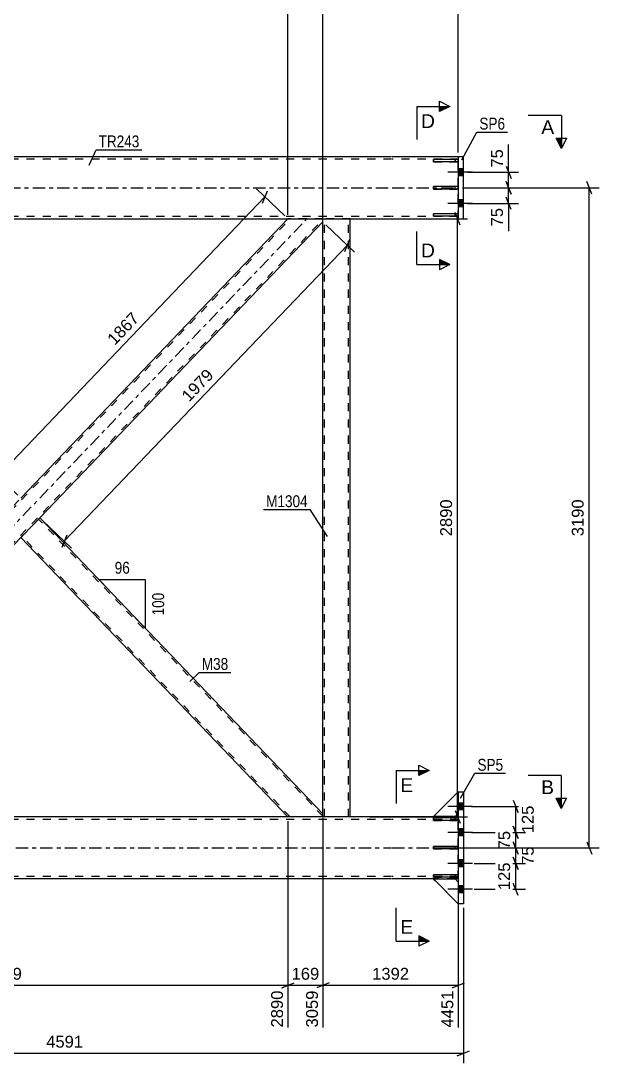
# Model space of a CAD drawing. Header units: millimetres. Extents: x 0 to 841, y 0 to 594.
# Drawn here: x 134.6 to 274.3, y 143.9 to 395.8 of the extents above; entities that cross this region are included whole.
import ezdxf

# ---------------------------------------------------------------- set-up
doc = ezdxf.new("R2010")
doc.units = ezdxf.units.MM
doc.linetypes.add('DXK_LINE_DOT2', pattern=[3.9198, 1.9599, -1.9599])
doc.linetypes.add('DXK_LINE_DOT3', pattern=[5.9187, 2.979, -0.9799, 0.9799, -0.9799])
doc.styles.add('Arial', font='arial.ttf', dxfattribs={"height": 0.2})
doc.styles.add('Arial Narrow', font='ARIALN.TTF', dxfattribs={"height": 0.2})

# ---------------------------------------------------------------- blocks, each defined once
blk = doc.blocks.new('Bolt-318891679-6059 - 6027')
at = {"linetype": 'Continuous'}
for points in [[(240.22, 206.79), (240.22, 205.14), (241.47, 205.14), (241.47, 206.79)], [(240.22, 206.79), (240.22, 205.14), (241.47, 205.14), (241.47, 206.79)], [(240.22, 206.79), (240.22, 205.14), (241.47, 205.14), (241.47, 206.79)], [(240.22, 200.54), (240.22, 198.89), (241.47, 198.89), (241.47, 200.54)], [(240.22, 200.54), (240.22, 198.89), (241.47, 198.89), (241.47, 200.54)], [(240.22, 193.04), (240.22, 191.39), (241.47, 191.39), (241.47, 193.04)], [(240.22, 193.04), (240.22, 191.39), (241.47, 191.39), (241.47, 193.04)], [(240.22, 186.79), (240.22, 185.14), (241.47, 185.14), (241.47, 186.79)], [(240.22, 186.79), (240.22, 185.14), (241.47, 185.14), (241.47, 186.79)], [(240.22, 186.79), (240.22, 185.14), (241.47, 185.14), (241.47, 186.79)]]:
    blk.add_hatch(color=1, dxfattribs=at).paths.add_polyline_path(points)
at = {"color": 1, "linetype": 'Continuous'}
for p, q in [((241.47, 206.79), (240.22, 206.79)), ((241.47, 206.79), (240.22, 206.79)), ((241.47, 206.79), (240.22, 206.79)), ((243.67, 205.96), (237.72, 205.96)), ((243.67, 205.96), (237.72, 205.96)), ((243.67, 205.96), (237.72, 205.96)), ((241.47, 205.14), (240.22, 205.14)), ((241.47, 205.14), (240.22, 205.14)), ((241.47, 205.14), (240.22, 205.14)), ((243.67, 199.71), (237.72, 199.71)), ((243.67, 199.71), (237.72, 199.71)), ((241.47, 200.54), (240.22, 200.54)), ((241.47, 200.54), (240.22, 200.54)), ((241.47, 198.89), (240.22, 198.89)), ((241.47, 198.89), (240.22, 198.89)), ((243.67, 192.21), (237.72, 192.21)), ((243.67, 192.21), (237.72, 192.21)), ((241.47, 193.04), (240.22, 193.04)), ((241.47, 193.04), (240.22, 193.04)), ((241.47, 191.39), (240.22, 191.39)), ((241.47, 191.39), (240.22, 191.39)), ((241.47, 186.79), (240.22, 186.79)), ((241.47, 186.79), (240.22, 186.79)), ((241.47, 186.79), (240.22, 186.79)), ((243.67, 185.96), (237.72, 185.96)), ((243.67, 185.96), (237.72, 185.96)), ((243.67, 185.96), (237.72, 185.96)), ((241.47, 185.14), (240.22, 185.14)), ((241.47, 185.14), (240.22, 185.14)), ((241.47, 185.14), (240.22, 185.14))]:
    blk.add_line(p, q, dxfattribs=at)
blk = doc.blocks.new('Part-318891679-6191 - 6027')
at = {"color": 7, "linetype": 'DXK_LINE_DOT2'}
for p, q in [((214.13, 347.96), (207.53, 347.96)), ((207.53, 347.23), (207.53, 347.96)), ((207.93, 203.46), (207.93, 347.96)), ((213.73, 203.46), (213.73, 347.96)), ((207.53, 203.46), (207.53, 204.19)), ((214.13, 203.46), (207.53, 203.46))]:
    blk.add_line(p, q, dxfattribs=at)
at = {"color": 2, "linetype": 'Continuous'}
for p, q in [((214.13, 203.46), (214.13, 347.96)), ((207.53, 204.19), (207.53, 347.23))]:
    blk.add_line(p, q, dxfattribs=at)
blk = doc.blocks.new('Part-318891679-6066 - 6027')
at = {"color": 7, "linetype": 'DXK_LINE_DOT2'}
for p, q in [((240.23, 189.45), (234.23, 189.45)), ((234.23, 189.45), (234.23, 188.85)), ((239.48, 188.85), (239.48, 189.45)), ((240.23, 188.85), (240.23, 189.45)), ((234.23, 188.85), (240.23, 188.85))]:
    blk.add_line(p, q, dxfattribs=at)
blk = doc.blocks.new('Part-318891679-6069 - 6027')
at = {"color": 7, "linetype": 'DXK_LINE_DOT2'}
for p, q in [((234.23, 188.46), (239.48, 188.46)), ((240.23, 182.46), (234.23, 188.46)), ((239.48, 188.46), (240.23, 187.71)), ((240.23, 187.71), (240.23, 182.46))]:
    blk.add_line(p, q, dxfattribs=at)
blk = doc.blocks.new('Part-318891679-6072 - 6027')
at = {"color": 2, "linetype": 'Continuous'}
for p, q in [((234.23, 188.46), (239.48, 188.46)), ((240.22, 182.46), (234.23, 188.46)), ((239.48, 188.46), (240.22, 187.71))]:
    blk.add_line(p, q, dxfattribs=at)
at = {"color": 7, "linetype": 'DXK_LINE_DOT2'}
for p, q in [((240.22, 187.71), (240.23, 187.71)), ((240.23, 187.71), (240.22, 187.71)), ((240.23, 187.71), (240.23, 182.46)), ((240.23, 182.46), (240.22, 182.46)), ((240.23, 182.46), (240.22, 182.46))]:
    blk.add_line(p, q, dxfattribs=at)
blk = doc.blocks.new('Part-318891679-6075 - 6027')
at = {"color": 7, "linetype": 'DXK_LINE_DOT2'}
for p, q in [((240.23, 209.53), (234.23, 203.53)), ((240.23, 204.28), (240.23, 209.53)), ((239.48, 203.53), (240.23, 204.28)), ((234.23, 203.53), (239.48, 203.53))]:
    blk.add_line(p, q, dxfattribs=at)
blk = doc.blocks.new('Part-318891679-6078 - 6027')
at = {"color": 2, "linetype": 'Continuous'}
for p, q in [((240.23, 209.53), (234.23, 203.53)), ((240.23, 209.46), (240.23, 209.53)), ((240.22, 204.27), (239.48, 203.53)), ((239.48, 203.53), (234.23, 203.53))]:
    blk.add_line(p, q, dxfattribs=at)
at = {"color": 7, "linetype": 'DXK_LINE_DOT2'}
for p, q in [((240.23, 204.28), (240.23, 209.46)), ((240.22, 204.27), (240.23, 204.28)), ((240.23, 204.28), (240.22, 204.27))]:
    blk.add_line(p, q, dxfattribs=at)
blk = doc.blocks.new('Part-318891679-6118 - 6027')
at = {"color": 7, "linetype": 'DXK_LINE_DOT2'}
for p, q in [((54.57, 188.46), (54.57, 203.46)), ((67.82, 203.46), (54.57, 203.46)), ((224.13, 202.86), (54.57, 202.86)), ((240.22, 202.86), (224.23, 202.86)), ((240.22, 188.46), (240.22, 203.46)), ((224.13, 189.06), (54.57, 189.06)), ((240.22, 189.06), (224.23, 189.06)), ((67.82, 188.46), (54.57, 188.46)), ((239.48, 188.46), (234.23, 188.46))]:
    blk.add_line(p, q, dxfattribs=at)
at = {"color": 2, "linetype": 'Continuous'}
for p, q in [((224.13, 203.46), (67.82, 203.46)), ((240.22, 203.46), (224.23, 203.46)), ((224.13, 188.46), (67.82, 188.46)), ((234.23, 188.46), (224.23, 188.46)), ((240.22, 188.46), (239.48, 188.46))]:
    blk.add_line(p, q, dxfattribs=at)
at = {"color": 7, "linetype": 'DXK_LINE_DOT3'}
for p, q in [((44.57, 195.96), (224.13, 195.96)), ((224.23, 195.96), (250.22, 195.96))]:
    blk.add_line(p, q, dxfattribs=at)
blk = doc.blocks.new('Part-318891679-6132 - 6027')
at = {"color": 2, "linetype": 'Continuous'}
for p, q in [((241.47, 209.46), (240.22, 209.46)), ((240.22, 209.46), (240.22, 182.46)), ((241.47, 209.46), (241.47, 182.46)), ((241.47, 182.46), (240.22, 182.46))]:
    blk.add_line(p, q, dxfattribs=at)
blk = doc.blocks.new('Part-318891679-6135 - 6027')
at = {"color": 2, "linetype": 'Continuous'}
for p, q in [((234.23, 195.73), (234.23, 196.33)), ((240.22, 196.33), (234.23, 196.33)), ((240.22, 195.73), (234.23, 195.73)), ((240.23, 195.73), (240.23, 196.33))]:
    blk.add_line(p, q, dxfattribs=at)
at = {"color": 7, "linetype": 'DXK_LINE_DOT2'}
for p, q in [((239.48, 195.73), (239.48, 196.33)), ((240.22, 196.33), (240.23, 196.33)), ((240.23, 196.33), (240.22, 196.33)), ((240.23, 195.73), (240.22, 195.73)), ((240.23, 195.73), (240.22, 195.73))]:
    blk.add_line(p, q, dxfattribs=at)
blk = doc.blocks.new('Part-318891679-6138 - 6027')
at = {"color": 2, "linetype": 'Continuous'}
for p, q in [((234.23, 202.6), (234.23, 203.2)), ((240.22, 203.2), (234.23, 203.2)), ((240.22, 202.6), (234.23, 202.6)), ((240.23, 202.6), (240.23, 203.2))]:
    blk.add_line(p, q, dxfattribs=at)
at = {"color": 7, "linetype": 'DXK_LINE_DOT2'}
for p, q in [((239.48, 202.6), (239.48, 203.2)), ((240.22, 203.2), (240.23, 203.2)), ((240.23, 203.2), (240.22, 203.2)), ((240.23, 202.6), (240.22, 202.6)), ((240.23, 202.6), (240.22, 202.6))]:
    blk.add_line(p, q, dxfattribs=at)
blk = doc.blocks.new('Part-318891679-6141 - 6027')
at = {"color": 2, "linetype": 'Continuous'}
for p, q in [((234.23, 188.85), (234.23, 189.45)), ((240.22, 189.45), (234.23, 189.45)), ((240.23, 188.85), (240.23, 189.45)), ((240.22, 188.85), (234.23, 188.85))]:
    blk.add_line(p, q, dxfattribs=at)
at = {"color": 7, "linetype": 'DXK_LINE_DOT2'}
for p, q in [((239.48, 188.85), (239.48, 189.45)), ((240.22, 189.45), (240.23, 189.45)), ((240.23, 189.45), (240.22, 189.45)), ((240.23, 188.85), (240.22, 188.85)), ((240.23, 188.85), (240.22, 188.85))]:
    blk.add_line(p, q, dxfattribs=at)
blk = doc.blocks.new('Part-318891679-6144 - 6027')
at = {"color": 7, "linetype": 'DXK_LINE_DOT2'}
for p, q in [((240.23, 196.33), (234.23, 196.33)), ((234.23, 196.33), (234.23, 195.73)), ((234.23, 195.73), (240.23, 195.73)), ((239.48, 195.73), (239.48, 196.33)), ((240.23, 195.73), (240.23, 196.33))]:
    blk.add_line(p, q, dxfattribs=at)
blk = doc.blocks.new('Part-318891679-6147 - 6027')
at = {"color": 7, "linetype": 'DXK_LINE_DOT2'}
for p, q in [((240.23, 203.2), (234.23, 203.2)), ((234.23, 203.2), (234.23, 202.6)), ((234.23, 202.6), (240.23, 202.6)), ((239.48, 202.6), (239.48, 203.2)), ((240.23, 202.6), (240.23, 203.2))]:
    blk.add_line(p, q, dxfattribs=at)
blk = doc.blocks.new('Part-318891679-6151 - 6027')
at = {"color": 7, "linetype": 'DXK_LINE_DOT2'}
for p, q in [((240.23, 349.19), (234.23, 349.19)), ((234.23, 349.19), (234.23, 348.59)), ((234.23, 348.59), (240.23, 348.59)), ((239.48, 348.59), (239.48, 349.19)), ((240.23, 348.59), (240.23, 349.19))]:
    blk.add_line(p, q, dxfattribs=at)
blk = doc.blocks.new('Part-318891679-6152 - 6027')
at = {"color": 7, "linetype": 'DXK_LINE_DOT2'}
for p, q in [((240.23, 362.34), (234.23, 362.34)), ((234.23, 362.34), (234.23, 361.74)), ((234.23, 361.74), (240.23, 361.74)), ((239.48, 362.34), (239.48, 361.74)), ((240.23, 361.74), (240.23, 362.34))]:
    blk.add_line(p, q, dxfattribs=at)
blk = doc.blocks.new('Part-318891679-6184 - 6027')
at = {"color": 2, "linetype": 'Continuous'}
for p, q in [((234.23, 361.74), (234.23, 362.34)), ((240.22, 362.34), (234.23, 362.34)), ((240.22, 361.74), (234.23, 361.74)), ((240.23, 362.34), (240.23, 361.74))]:
    blk.add_line(p, q, dxfattribs=at)
at = {"color": 7, "linetype": 'DXK_LINE_DOT2'}
for p, q in [((239.48, 361.74), (239.48, 362.34)), ((240.22, 362.34), (240.23, 362.34)), ((240.23, 362.34), (240.22, 362.34)), ((240.23, 361.74), (240.22, 361.74)), ((240.23, 361.74), (240.22, 361.74))]:
    blk.add_line(p, q, dxfattribs=at)
blk = doc.blocks.new('Part-318891679-6185 - 6027')
at = {"color": 2, "linetype": 'Continuous'}
for p, q in [((234.23, 348.59), (234.23, 349.19)), ((240.22, 349.19), (234.23, 349.19)), ((240.22, 348.59), (234.23, 348.59)), ((240.23, 348.59), (240.23, 349.19))]:
    blk.add_line(p, q, dxfattribs=at)
at = {"color": 7, "linetype": 'DXK_LINE_DOT2'}
for p, q in [((239.48, 348.59), (239.48, 349.19)), ((240.22, 349.19), (240.23, 349.19)), ((240.23, 349.19), (240.22, 349.19)), ((240.23, 348.59), (240.22, 348.59)), ((240.23, 348.59), (240.22, 348.59))]:
    blk.add_line(p, q, dxfattribs=at)
blk = doc.blocks.new('Part-318891679-6186 - 6027')
at = {"color": 7, "linetype": 'DXK_LINE_DOT2'}
for p, q in [((240.23, 355.76), (234.23, 355.76)), ((234.23, 355.76), (234.23, 355.16)), ((234.23, 355.16), (240.23, 355.16)), ((239.48, 355.16), (239.48, 355.76)), ((240.23, 355.16), (240.23, 355.76))]:
    blk.add_line(p, q, dxfattribs=at)
blk = doc.blocks.new('Part-318891679-6197 - 6027')
at = {"color": 2, "linetype": 'Continuous'}
for p, q in [((135.13, 271.51), (139.14, 275.71)), ((207.53, 204.19), (139.14, 275.71)), ((134.57, 270.94), (135.13, 271.51)), ((199.09, 203.46), (134.57, 270.94)), ((207.53, 203.85), (207.53, 204.19)), ((207.54, 203.46), (207.53, 203.85))]:
    blk.add_line(p, q, dxfattribs=at)
at = {"color": 7, "linetype": 'DXK_LINE_DOT2'}
for p, q in [((207.53, 203.61), (138.86, 275.42)), ((134.62, 270.98), (135.13, 271.51)), ((134.85, 271.22), (134.87, 271.25)), ((199.64, 203.46), (134.85, 271.22)), ((207.54, 203.46), (199.09, 203.46)), ((207.53, 203.46), (207.53, 203.61)), ((207.53, 203.47), (207.53, 203.46))]:
    blk.add_line(p, q, dxfattribs=at)
blk = doc.blocks.new('Part-318891679-6204 - 6027')
at = {"color": 2, "linetype": 'Continuous'}
for p, q in [((241.47, 362.96), (240.22, 362.96)), ((240.22, 362.96), (240.22, 347.96)), ((241.47, 347.96), (241.47, 362.96)), ((240.22, 347.96), (241.47, 347.96))]:
    blk.add_line(p, q, dxfattribs=at)
blk = doc.blocks.new('Part-318891679-6209 - 6027')
at = {"color": 7, "linetype": 'DXK_LINE_DOT2'}
for p, q in [((61.62, 203.61), (199.64, 347.96)), ((69.51, 203.46), (207.53, 347.81)), ((207.54, 347.96), (199.09, 347.96)), ((207.53, 347.81), (207.53, 347.96)), ((130.01, 275.71), (134.57, 280.49)), ((134.57, 270.94), (139.14, 275.71)), ((61.62, 204.19), (63.84, 206.51)), ((61.62, 204.19), (61.62, 203.85)), ((61.62, 203.85), (61.61, 203.46)), ((70.06, 203.46), (61.61, 203.46)), ((61.62, 203.46), (61.62, 203.61))]:
    blk.add_line(p, q, dxfattribs=at)
at = {"color": 7, "linetype": 'DXK_LINE_DOT3'}
blk.add_line((65.5, 203.46), (203.65, 347.96), dxfattribs=at)
at = {"color": 2, "linetype": 'Continuous'}
for p, q in [((199.09, 347.96), (134.57, 280.49)), ((207.53, 347.57), (207.54, 347.96)), ((207.53, 347.23), (207.53, 347.57)), ((207.53, 347.23), (139.14, 275.71)), ((63.84, 206.51), (130.01, 275.71)), ((70.06, 203.46), (134.57, 270.94))]:
    blk.add_line(p, q, dxfattribs=at)
blk = doc.blocks.new('Part-318891679-6211 - 6027')
at = {"color": 2, "linetype": 'Continuous'}
for p, q in [((234.23, 355.16), (234.23, 355.76)), ((240.22, 355.76), (234.23, 355.76)), ((240.22, 355.16), (234.23, 355.16)), ((240.23, 355.76), (240.23, 355.16))]:
    blk.add_line(p, q, dxfattribs=at)
at = {"color": 7, "linetype": 'DXK_LINE_DOT2'}
for p, q in [((239.48, 355.16), (239.48, 355.76)), ((240.22, 355.76), (240.23, 355.76)), ((240.23, 355.76), (240.22, 355.76)), ((240.23, 355.16), (240.22, 355.16)), ((240.23, 355.16), (240.22, 355.16))]:
    blk.add_line(p, q, dxfattribs=at)
blk = doc.blocks.new('Bolt-318891679-6213 - 6027')
at = {"linetype": 'Continuous'}
for points in [[(240.22, 360.04), (240.22, 358.39), (241.47, 358.39), (241.47, 360.04)], [(240.22, 360.04), (240.22, 358.39), (241.47, 358.39), (241.47, 360.04)], [(240.22, 352.54), (240.22, 350.89), (241.47, 350.89), (241.47, 352.54)], [(240.22, 352.54), (240.22, 350.89), (241.47, 350.89), (241.47, 352.54)]]:
    blk.add_hatch(color=1, dxfattribs=at).paths.add_polyline_path(points)
at = {"color": 1, "linetype": 'Continuous'}
for p, q in [((243.67, 359.21), (237.72, 359.21)), ((243.67, 359.21), (237.72, 359.21)), ((241.47, 360.04), (240.22, 360.04)), ((241.47, 360.04), (240.22, 360.04)), ((241.47, 358.39), (240.22, 358.39)), ((241.47, 358.39), (240.22, 358.39)), ((243.67, 351.71), (237.72, 351.71)), ((243.67, 351.71), (237.72, 351.71)), ((241.47, 352.54), (240.22, 352.54)), ((241.47, 352.54), (240.22, 352.54)), ((241.47, 350.89), (240.22, 350.89)), ((241.47, 350.89), (240.22, 350.89))]:
    blk.add_line(p, q, dxfattribs=at)
blk = doc.blocks.new('Part-318891679-6218 - 6027')
at = {"color": 7, "linetype": 'DXK_LINE_DOT2'}
for p, q in [((62.07, 362.96), (54.57, 362.96)), ((54.57, 362.96), (54.57, 355.71)), ((240.22, 347.96), (240.22, 362.96)), ((224.13, 362.36), (54.57, 362.36)), ((240.22, 362.36), (224.23, 362.36)), ((54.57, 349.16), (54.57, 348.05)), ((54.57, 348.61), (54.57, 348.93)), ((54.57, 348.56), (54.57, 348.61)), ((224.13, 348.56), (54.57, 348.56)), ((240.22, 348.56), (224.23, 348.56))]:
    blk.add_line(p, q, dxfattribs=at)
at = {"color": 2, "linetype": 'Continuous'}
for p, q in [((224.13, 362.96), (62.07, 362.96)), ((240.22, 362.96), (224.23, 362.96)), ((54.57, 355.71), (54.57, 349.16)), ((54.57, 347.96), (54.57, 349.16)), ((54.57, 347.96), (224.13, 347.96)), ((224.23, 347.96), (240.22, 347.96))]:
    blk.add_line(p, q, dxfattribs=at)
at = {"color": 7, "linetype": 'DXK_LINE_DOT3'}
for p, q in [((54.57, 355.46), (224.13, 355.46)), ((224.23, 355.46), (240.22, 355.46))]:
    blk.add_line(p, q, dxfattribs=at)
blk = doc.blocks.new('StraightDimension-318891679-6706 - 6027')
at = {"color": 7, "linetype": 'Continuous'}
for p, q in [((48.82, 187.28), (48.82, 143.95)), ((241.47, 181.46), (241.47, 143.95)), ((50.32, 146.95), (47.32, 145.75)), ((48.82, 146.35), (241.47, 146.35)), ((239.97, 145.75), (242.97, 146.95))]:
    blk.add_line(p, q, dxfattribs=at)
at = {"color": 0}
blk.add_wipeout([(150.2, 147.1), (150.2, 151.3), (140.1, 151.3), (140.1, 147.1)], dxfattribs=at)
at = {"color": 3, "style": 'Arial'}
blk.add_text('4591', height=2.865, dxfattribs=at).set_placement((140.7, 147.7))
blk = doc.blocks.new('StraightDimension-318891679-8458 - 6027')
at = {"color": 7, "linetype": 'Continuous'}
for p, q in [((61.62, 203.19), (61.62, 154.79)), ((199.09, 202.46), (199.09, 152.57)), ((63.12, 163.36), (60.12, 162.16)), ((61.62, 162.76), (199.09, 162.76)), ((197.59, 162.16), (200.59, 163.36))]:
    blk.add_line(p, q, dxfattribs=at)
at = {"color": 0}
blk.add_wipeout([(135.4, 163.51), (135.4, 167.71), (125.31, 167.71), (125.31, 163.51)], dxfattribs=at)
at = {"color": 0, "linetype": 'Continuous'}
blk.add_wipeout([(198.49, 162.06), (194.29, 162.06), (194.29, 151.97), (198.49, 151.97)], dxfattribs=at)
at = {"color": 3, "style": 'Arial'}
blk.add_text('2749', height=2.865, dxfattribs=at).set_placement((125.91, 164.11))
at = {"color": 3, "linetype": 'Continuous', "style": 'Arial'}
blk.add_text('2890', height=2.865, rotation=90.0002, dxfattribs=at).set_placement((197.89, 152.57))
blk = doc.blocks.new('StraightDimension-318891679-6577 - 6027')
at = {"color": 7, "linetype": 'Continuous'}
for p, q in [((253.5, 207.46), (254.7, 204.46)), ((243.4, 205.96), (256.95, 205.96)), ((254.1, 199.71), (254.1, 205.96)), ((243.4, 199.71), (256.95, 199.71)), ((254.7, 198.21), (253.5, 201.21))]:
    blk.add_line(p, q, dxfattribs=at)
at = {"color": 0}
blk.add_wipeout([(259.05, 206.77), (254.85, 206.77), (254.85, 198.9), (259.05, 198.9)], dxfattribs=at)
at = {"color": 3, "style": 'Arial'}
blk.add_text('125', height=2.865, rotation=90.0002, dxfattribs=at).set_placement((258.45, 199.5))
blk = doc.blocks.new('StraightDimension-318891679-6587 - 6027')
at = {"color": 7, "linetype": 'Continuous'}
for p, q in [((243.4, 199.71), (256.5, 199.71)), ((253.5, 201.21), (254.7, 198.21)), ((254.1, 195.96), (254.1, 199.71)), ((254.7, 194.46), (253.5, 197.46)), ((234.1, 195.96), (256.5, 195.96))]:
    blk.add_line(p, q, dxfattribs=at)
at = {"color": 0}
blk.add_wipeout([(253.35, 200.66), (249.15, 200.66), (249.15, 195.01), (253.35, 195.01)], dxfattribs=at)
at = {"color": 3, "style": 'Arial'}
blk.add_text('75', height=2.865, rotation=90.0002, dxfattribs=at).set_placement((252.75, 195.61))
blk = doc.blocks.new('StraightDimension-318891679-6637 - 6027')
at = {"color": 7, "linetype": 'Continuous'}
for p, q in [((241.23, 355.46), (254.77, 355.46)), ((251.77, 356.96), (252.97, 353.96)), ((252.37, 351.71), (252.37, 355.46)), ((252.97, 350.21), (251.77, 353.21)), ((242.47, 351.71), (254.77, 351.71))]:
    blk.add_line(p, q, dxfattribs=at)
at = {"color": 0}
blk.add_wipeout([(251.62, 351.19), (247.42, 351.19), (247.42, 345.54), (251.62, 345.54)], dxfattribs=at)
at = {"color": 7, "linetype": 'Continuous'}
blk.add_line((252.37, 351.71), (252.37, 345.01), dxfattribs=at)
blk.add_line((252.37, 351.71), (252.37, 345.01), dxfattribs=at)
at = {"color": 3, "style": 'Arial'}
blk.add_text('75', height=2.865, rotation=90.0002, dxfattribs=at).set_placement((251.02, 346.14))
blk = doc.blocks.new('StraightDimension-318891679-8358 - 6027')
at = {"color": 7, "linetype": 'Continuous'}
for p, q in [((61.62, 348.96), (61.62, 415.01)), ((199.09, 348.96), (199.09, 412.34)), ((63.12, 404.32), (60.12, 403.12)), ((61.62, 403.72), (199.09, 403.72)), ((197.59, 403.12), (200.59, 404.32))]:
    blk.add_line(p, q, dxfattribs=at)
at = {"color": 0, "linetype": 'Continuous'}
blk.add_wipeout([(198.49, 412.94), (194.29, 412.94), (194.29, 404.42), (198.49, 404.42)], dxfattribs=at)
at = {"color": 0}
blk.add_wipeout([(134.61, 404.47), (134.61, 408.67), (126.1, 408.67), (126.1, 404.47)], dxfattribs=at)
at = {"color": 3, "linetype": 'Continuous', "style": 'Arial Narrow'}
blk.add_text('2890', height=2.863, rotation=90.0002, dxfattribs=at).set_placement((197.89, 405.02))
at = {"color": 3, "style": 'Arial Narrow'}
blk.add_text('2749', height=2.863, dxfattribs=at).set_placement((126.7, 405.07))
blk = doc.blocks.new('StraightDimension-318891679-6597 - 6027')
at = {"color": 7, "linetype": 'Continuous'}
for p, q in [((253.5, 197.46), (254.7, 194.46)), ((234.1, 195.96), (256.95, 195.96)), ((254.1, 192.21), (254.1, 195.96)), ((244.09, 192.21), (256.95, 192.21)), ((254.7, 190.71), (253.5, 193.71))]:
    blk.add_line(p, q, dxfattribs=at)
at = {"color": 0}
blk.add_wipeout([(259.05, 196.91), (254.85, 196.91), (254.85, 191.26), (259.05, 191.26)], dxfattribs=at)
at = {"color": 3, "style": 'Arial'}
blk.add_text('75', height=2.865, rotation=90.0002, dxfattribs=at).set_placement((258.45, 191.86))
blk = doc.blocks.new('StraightDimension-318891679-6607 - 6027')
at = {"color": 7, "linetype": 'Continuous'}
for p, q in [((244.09, 192.21), (256.5, 192.21)), ((253.5, 193.71), (254.7, 190.71)), ((254.1, 185.96), (254.1, 192.21)), ((254.7, 184.46), (253.5, 187.46)), ((244.09, 185.96), (256.5, 185.96))]:
    blk.add_line(p, q, dxfattribs=at)
at = {"color": 0}
blk.add_wipeout([(253.35, 193.02), (249.15, 193.02), (249.15, 185.15), (253.35, 185.15)], dxfattribs=at)
at = {"color": 3, "style": 'Arial'}
blk.add_text('125', height=2.865, rotation=90.0002, dxfattribs=at).set_placement((252.75, 185.75))
blk = doc.blocks.new('StraightDimension-318891679-6619 - 6027')
at = {"color": 7, "linetype": 'Continuous'}
for p, q in [((208.25, 346.54), (215.17, 339.92)), ((212.83, 340.08), (214.04, 343.08)), ((145.05, 270.06), (213.44, 341.58)), ((139.86, 275.02), (146.79, 268.4)), ((145.65, 271.56), (144.45, 268.56))]:
    blk.add_line(p, q, dxfattribs=at)
at = {"color": 0}
blk.add_wipeout([(182.19, 309.99), (179.15, 312.89), (172.18, 305.59), (175.21, 302.69)], dxfattribs=at)
at = {"color": 3, "style": 'Arial'}
blk.add_text('1979', height=2.865, rotation=46.2835, dxfattribs=at).set_placement((175.19, 303.54))
blk = doc.blocks.new('StraightDimension-318891679-6646 - 6027')
at = {"color": 7, "linetype": 'Continuous'}
for p, q in [((251.77, 360.71), (252.97, 357.71)), ((242.47, 359.21), (254.77, 359.21)), ((252.37, 355.46), (252.37, 359.21)), ((241.23, 355.46), (254.77, 355.46)), ((252.97, 353.96), (251.77, 356.96))]:
    blk.add_line(p, q, dxfattribs=at)
at = {"color": 0}
blk.add_wipeout([(251.62, 365.38), (247.42, 365.38), (247.42, 359.74), (251.62, 359.74)], dxfattribs=at)
at = {"color": 7, "linetype": 'Continuous'}
blk.add_line((252.37, 359.21), (252.37, 365.91), dxfattribs=at)
blk.add_line((252.37, 359.21), (252.37, 365.91), dxfattribs=at)
at = {"color": 3, "style": 'Arial'}
blk.add_text('75', height=2.865, rotation=90.0002, dxfattribs=at).set_placement((251.02, 360.34))
blk = doc.blocks.new('StraightDimension-318891679-6657 - 6027')
at = {"color": 7, "linetype": 'Continuous'}
for p, q in [((198.37, 348.65), (191.48, 355.24)), ((129.03, 285.79), (193.54, 353.27)), ((192.94, 351.77), (194.14, 354.76)), ((133.85, 281.18), (126.97, 287.76)), ((129.63, 287.29), (128.42, 284.29))]:
    blk.add_line(p, q, dxfattribs=at)
at = {"color": 0}
blk.add_wipeout([(164.23, 323.69), (161.19, 326.6), (154.22, 319.3), (157.25, 316.4)], dxfattribs=at)
at = {"color": 3, "style": 'Arial'}
blk.add_text('1867', height=2.865, rotation=46.2835, dxfattribs=at).set_placement((157.23, 317.25))
blk = doc.blocks.new('StraightDimension-318891679-6685 - 6027')
at = {"color": 7, "linetype": 'Continuous'}
for p, q in [((220.64, 347.96), (242.47, 347.96)), ((240.67, 346.46), (239.47, 349.46)), ((240.07, 203.46), (240.07, 347.96)), ((239.47, 204.96), (240.67, 201.96)), ((218.78, 203.46), (242.47, 203.46))]:
    blk.add_line(p, q, dxfattribs=at)
at = {"color": 0}
blk.add_wipeout([(239.32, 280.76), (235.12, 280.76), (235.12, 270.66), (239.32, 270.66)], dxfattribs=at)
at = {"color": 3, "style": 'Arial'}
blk.add_text('2890', height=2.865, rotation=90.0002, dxfattribs=at).set_placement((238.72, 271.26))
blk = doc.blocks.new('StraightDimension-318891679-6696 - 6027')
at = {"color": 7, "linetype": 'Continuous'}
for p, q in [((241.23, 355.46), (274.26, 355.46)), ((272.46, 353.96), (271.26, 356.96)), ((271.86, 195.96), (271.86, 355.46)), ((271.26, 197.46), (272.46, 194.46)), ((234.73, 195.96), (274.26, 195.96))]:
    blk.add_line(p, q, dxfattribs=at)
at = {"color": 0}
blk.add_wipeout([(271.11, 280.76), (266.91, 280.76), (266.91, 270.67), (271.11, 270.67)], dxfattribs=at)
at = {"color": 3, "style": 'Arial'}
blk.add_text('3190', height=2.865, rotation=90.0002, dxfattribs=at).set_placement((270.51, 271.27))
blk = doc.blocks.new('StraightDimension-318891679-8356 - 6027')
at = {"color": 7, "linetype": 'Continuous'}
for p, q in [((207.53, 348.23), (207.53, 416.84)), ((240.22, 363.96), (240.22, 412.34)), ((209.03, 404.32), (206.03, 403.12)), ((207.53, 403.72), (240.22, 403.72)), ((238.72, 403.12), (241.72, 404.32))]:
    blk.add_line(p, q, dxfattribs=at)
at = {"color": 0, "linetype": 'Continuous'}
blk.add_wipeout([(239.62, 412.94), (235.42, 412.94), (235.42, 404.42), (239.62, 404.42)], dxfattribs=at)
at = {"color": 0}
blk.add_wipeout([(228.13, 404.47), (228.13, 408.67), (219.62, 408.67), (219.62, 404.47)], dxfattribs=at)
at = {"color": 3, "linetype": 'Continuous', "style": 'Arial Narrow'}
blk.add_text('4451', height=2.863, rotation=90.0002, dxfattribs=at).set_placement((239.02, 405.02))
at = {"color": 3, "style": 'Arial Narrow'}
blk.add_text('1392', height=2.863, dxfattribs=at).set_placement((220.22, 405.07))
blk = doc.blocks.new('StraightDimension-318891679-8357 - 6027')
at = {"color": 7, "linetype": 'Continuous'}
for p, q in [((207.53, 348.23), (207.53, 416.84)), ((199.09, 348.96), (199.09, 412.34)), ((197.59, 403.12), (200.59, 404.32)), ((199.09, 403.72), (207.53, 403.72)), ((209.03, 404.32), (206.03, 403.12))]:
    blk.add_line(p, q, dxfattribs=at)
at = {"color": 0}
blk.add_wipeout([(206.65, 404.47), (206.65, 408.67), (199.96, 408.67), (199.96, 404.47)], dxfattribs=at)
at = {"color": 0, "linetype": 'Continuous'}
blk.add_wipeout([(206.93, 417.44), (202.73, 417.44), (202.73, 408.92), (206.93, 408.92)], dxfattribs=at)
at = {"color": 3, "linetype": 'Continuous', "style": 'Arial Narrow'}
blk.add_text('3059', height=2.863, rotation=90.0002, dxfattribs=at).set_placement((206.33, 409.52))
at = {"color": 3, "style": 'Arial Narrow'}
blk.add_text('169', height=2.863, dxfattribs=at).set_placement((200.56, 405.07))
blk = doc.blocks.new('StraightDimension-318891679-8456 - 6027')
at = {"color": 7, "linetype": 'Continuous'}
for p, q in [((207.53, 203.19), (207.53, 152.57)), ((240.22, 187.46), (240.22, 152.57)), ((209.03, 163.36), (206.03, 162.16)), ((207.53, 162.76), (240.22, 162.76)), ((238.72, 162.16), (241.72, 163.36))]:
    blk.add_line(p, q, dxfattribs=at)
at = {"color": 0}
blk.add_wipeout([(228.92, 163.51), (228.92, 167.71), (218.83, 167.71), (218.83, 163.51)], dxfattribs=at)
at = {"color": 0, "linetype": 'Continuous'}
blk.add_wipeout([(239.62, 162.06), (235.42, 162.06), (235.42, 151.97), (239.62, 151.97)], dxfattribs=at)
at = {"color": 3, "style": 'Arial'}
blk.add_text('1392', height=2.865, dxfattribs=at).set_placement((219.43, 164.11))
at = {"color": 3, "linetype": 'Continuous', "style": 'Arial'}
blk.add_text('4451', height=2.865, rotation=90.0002, dxfattribs=at).set_placement((239.02, 152.57))
blk = doc.blocks.new('StraightDimension-318891679-8457 - 6027')
at = {"color": 7, "linetype": 'Continuous'}
for p, q in [((199.09, 202.46), (199.09, 152.57)), ((207.53, 203.19), (207.53, 152.57)), ((197.59, 162.16), (200.59, 163.36)), ((199.09, 162.76), (207.53, 162.76)), ((209.03, 163.36), (206.03, 162.16))]:
    blk.add_line(p, q, dxfattribs=at)
at = {"color": 0}
blk.add_wipeout([(207.24, 163.51), (207.24, 167.71), (199.37, 167.71), (199.37, 163.51)], dxfattribs=at)
at = {"color": 0, "linetype": 'Continuous'}
blk.add_wipeout([(206.93, 162.06), (202.73, 162.06), (202.73, 151.97), (206.93, 151.97)], dxfattribs=at)
at = {"color": 3, "style": 'Arial'}
blk.add_text('169', height=2.865, dxfattribs=at).set_placement((199.97, 164.11))
at = {"color": 3, "linetype": 'Continuous', "style": 'Arial'}
blk.add_text('3059', height=2.865, rotation=90.0002, dxfattribs=at).set_placement((206.33, 152.57))
blk = doc.blocks.new('AngleDimension-318891679-11045 - 6027')
at = {"color": 7, "linetype": 'Continuous'}
for p, q in [((155.71, 258.38), (153.47, 260.72)), ((164.67, 260.72), (153.47, 260.72)), ((164.67, 249.01), (153.47, 260.72)), ((164.67, 249.01), (164.67, 260.72))]:
    blk.add_line(p, q, dxfattribs=at)
at = {"color": 0}
for points in [[(161.5, 261.62), (161.5, 265.82), (156.64, 265.82), (156.64, 261.62)], [(169.77, 258.21), (165.57, 258.21), (165.57, 251.53), (169.77, 251.53)]]:
    blk.add_wipeout(points, dxfattribs=at)
at = {"color": 3, "style": 'Arial Narrow'}
blk.add_text('96', height=2.863, dxfattribs=at).set_placement((157.24, 262.22))
blk.add_text('100', height=2.863, rotation=90.0002, dxfattribs=at).set_placement((169.17, 252.13))
blk = doc.blocks.new('SectionMark-318891679-6712 - 6027')
at = {"color": 6, "linetype": 'Continuous'}
for p, q in [((30.81, 213.46), (30.81, 205.46)), ((265.11, 213.46), (265.11, 205.46)), ((30.81, 205.46), (29.56, 207.96)), ((266.36, 207.96), (265.11, 205.46))]:
    blk.add_line(p, q, dxfattribs=at)
at = {"color": 0, "linetype": 'Continuous'}
for points in [[(35.67, 208.96), (35.67, 212.46), (32.56, 212.46), (32.56, 208.96)], [(263.36, 208.96), (263.36, 212.46), (260.24, 212.46), (260.24, 208.96)]]:
    blk.add_wipeout(points, dxfattribs=at)
at = {"linetype": 'Continuous'}
for points in [[(30.81, 207.96), (32.06, 207.96), (30.81, 205.46)], [(263.86, 207.96), (265.11, 207.96), (265.11, 205.46)]]:
    blk.add_hatch(color=6, dxfattribs=at).paths.add_polyline_path(points)
at = {"color": 6, "linetype": 'Continuous'}
for p, q in [((30.81, 213.46), (38.81, 213.46)), ((265.11, 213.46), (257.11, 213.46)), ((32.06, 207.96), (29.56, 207.96)), ((30.81, 205.46), (32.06, 207.96)), ((263.86, 207.96), (266.36, 207.96)), ((265.11, 205.46), (263.86, 207.96))]:
    blk.add_line(p, q, dxfattribs=at)
at = {"color": 3, "linetype": 'Continuous', "style": 'Arial'}
for p in [(32.56, 208.96), (260.24, 208.96)]:
    blk.add_text('B', height=3.34, dxfattribs=at).set_placement(p)
blk = doc.blocks.new('Mark-318891679-6128 - 6027')
at = {"color": 0}
blk.add_wipeout([(251.07, 214.61), (251.07, 217.61), (244.86, 217.61), (244.86, 214.61)], dxfattribs=at)
blk.add_wipeout([(251.07, 214.61), (251.07, 217.61), (244.86, 217.61), (244.86, 214.61)], dxfattribs=at)
at = {"color": 30, "linetype": 'Continuous'}
for p, q in [((240.76, 207.95), (244.26, 214.01)), ((244.26, 214.01), (251.67, 214.01))]:
    blk.add_line(p, q, dxfattribs=at)
at = {"color": 3, "style": 'Arial Narrow'}
blk.add_text('SP5', height=2.863, dxfattribs=at).set_placement((244.86, 214.61))
blk = doc.blocks.new('Mark-318891679-6187 - 6027')
at = {"color": 0}
blk.add_wipeout([(203.87, 278.3), (203.87, 281.3), (193.82, 281.3), (193.82, 278.3)], dxfattribs=at)
blk.add_wipeout([(203.87, 278.3), (203.87, 281.3), (193.82, 281.3), (193.82, 278.3)], dxfattribs=at)
at = {"color": 30, "linetype": 'Continuous'}
for p in [(193.22, 277.7), (208.66, 271.24)]:
    blk.add_line(p, (204.47, 277.7), dxfattribs=at)
at = {"color": 3, "style": 'Arial Narrow'}
blk.add_text('M1304', height=2.863, dxfattribs=at).set_placement((193.82, 278.3))
blk = doc.blocks.new('Mark-318891679-6193 - 6027')
at = {"color": 0}
blk.add_wipeout([(184.68, 238.98), (184.68, 241.98), (178.28, 241.98), (178.28, 238.98)], dxfattribs=at)
blk.add_wipeout([(184.68, 238.98), (184.68, 241.98), (178.28, 241.98), (178.28, 238.98)], dxfattribs=at)
at = {"color": 30, "linetype": 'Continuous'}
for p, q in [((175.41, 236.15), (177.68, 238.38)), ((177.68, 238.38), (185.28, 238.38))]:
    blk.add_line(p, q, dxfattribs=at)
at = {"color": 3, "style": 'Arial Narrow'}
blk.add_text('M38', height=2.863, dxfattribs=at).set_placement((178.28, 238.98))
blk = doc.blocks.new('Mark-318891679-6200 - 6027')
at = {"color": 0}
blk.add_wipeout([(251.54, 369.53), (251.54, 372.53), (245.33, 372.53), (245.33, 369.53)], dxfattribs=at)
blk.add_wipeout([(251.54, 369.53), (251.54, 372.53), (245.33, 372.53), (245.33, 369.53)], dxfattribs=at)
at = {"color": 30, "linetype": 'Continuous'}
for p, q in [((241.06, 362.2), (244.73, 368.93)), ((244.73, 368.93), (252.14, 368.93))]:
    blk.add_line(p, q, dxfattribs=at)
at = {"color": 3, "style": 'Arial Narrow'}
blk.add_text('SP6', height=2.863, dxfattribs=at).set_placement((245.33, 369.53))
blk = doc.blocks.new('Mark-318891679-6214 - 6027')
at = {"color": 0}
blk.add_wipeout([(163.21, 365.25), (163.21, 368.25), (153.35, 368.25), (153.35, 365.25)], dxfattribs=at)
blk.add_wipeout([(163.21, 365.25), (163.21, 368.25), (153.35, 368.25), (153.35, 365.25)], dxfattribs=at)
at = {"color": 30, "linetype": 'Continuous'}
for p, q in [((151.04, 360.92), (152.75, 364.65)), ((152.75, 364.65), (163.81, 364.65))]:
    blk.add_line(p, q, dxfattribs=at)
at = {"color": 3, "style": 'Arial Narrow'}
blk.add_text('TR243', height=2.863, dxfattribs=at).set_placement((153.35, 365.25))
blk = doc.blocks.new('SectionMark-318891679-6714 - 6027')
at = {"color": 6, "linetype": 'Continuous'}
for p, q in [((38.23, 372.96), (38.23, 364.96)), ((265.15, 372.96), (265.15, 364.96)), ((38.23, 364.96), (36.98, 367.46)), ((266.4, 367.46), (265.15, 364.96))]:
    blk.add_line(p, q, dxfattribs=at)
at = {"color": 0, "linetype": 'Continuous'}
for points in [[(43.09, 368.46), (43.09, 371.96), (39.98, 371.96), (39.98, 368.46)], [(263.4, 368.46), (263.4, 371.96), (260.28, 371.96), (260.28, 368.46)]]:
    blk.add_wipeout(points, dxfattribs=at)
at = {"linetype": 'Continuous'}
for points in [[(38.23, 367.46), (39.48, 367.46), (38.23, 364.96)], [(263.9, 367.46), (265.15, 367.46), (265.15, 364.96)]]:
    blk.add_hatch(color=6, dxfattribs=at).paths.add_polyline_path(points)
at = {"color": 6, "linetype": 'Continuous'}
for p, q in [((38.23, 372.96), (46.23, 372.96)), ((265.15, 372.96), (257.15, 372.96)), ((39.48, 367.46), (36.98, 367.46)), ((38.23, 364.96), (39.48, 367.46)), ((263.9, 367.46), (266.4, 367.46)), ((265.15, 364.96), (263.9, 367.46))]:
    blk.add_line(p, q, dxfattribs=at)
at = {"color": 3, "linetype": 'Continuous', "style": 'Arial'}
for p in [(39.98, 368.46), (260.28, 368.46)]:
    blk.add_text('A', height=3.34, dxfattribs=at).set_placement(p)
blk = doc.blocks.new('SectionMark-318891679-6718 - 6027')
at = {"color": 6, "linetype": 'Continuous'}
for p, q in [((235.72, 376.39), (238.22, 375.14)), ((230.22, 375.14), (238.22, 375.14)), ((230.22, 336.9), (238.22, 336.9)), ((238.22, 336.9), (235.72, 335.65))]:
    blk.add_line(p, q, dxfattribs=at)
at = {"color": 0, "linetype": 'Continuous'}
for points in [[(234.59, 369.89), (234.59, 373.39), (231.22, 373.39), (231.22, 369.89)], [(234.59, 338.65), (234.59, 342.15), (231.22, 342.15), (231.22, 338.65)]]:
    blk.add_wipeout(points, dxfattribs=at)
at = {"linetype": 'Continuous'}
for points in [[(235.72, 373.89), (235.72, 375.14), (238.22, 375.14)], [(235.72, 336.9), (235.72, 338.15), (238.22, 336.9)]]:
    blk.add_hatch(color=6, dxfattribs=at).paths.add_polyline_path(points)
at = {"color": 6, "linetype": 'Continuous'}
for p, q in [((235.72, 373.89), (235.72, 376.39)), ((230.22, 375.14), (230.22, 367.14)), ((238.22, 375.14), (235.72, 373.89)), ((230.22, 336.9), (230.22, 344.9)), ((238.22, 336.9), (235.72, 338.15)), ((235.72, 338.15), (235.72, 335.65))]:
    blk.add_line(p, q, dxfattribs=at)
at = {"color": 3, "linetype": 'Continuous', "style": 'Arial'}
for p in [(231.22, 369.89), (231.22, 338.65)]:
    blk.add_text('D', height=3.34, dxfattribs=at).set_placement(p)
blk = doc.blocks.new('SectionMark-318891679-6720 - 6027')
at = {"linetype": 'Continuous'}
for points in [[(230.72, 213.45), (230.72, 214.7), (233.22, 214.7)], [(230.72, 173.45), (230.72, 174.7), (233.22, 173.45)]]:
    blk.add_hatch(color=6, dxfattribs=at).paths.add_polyline_path(points)
at = {"color": 6, "linetype": 'Continuous'}
for p, q in [((225.22, 214.7), (233.22, 214.7)), ((230.72, 213.45), (230.72, 215.95)), ((230.72, 215.95), (233.22, 214.7)), ((233.22, 214.7), (230.72, 213.45)), ((233.22, 173.45), (230.72, 174.7)), ((230.72, 174.7), (230.72, 172.2)), ((225.22, 173.45), (233.22, 173.45)), ((233.22, 173.45), (230.72, 172.2))]:
    blk.add_line(p, q, dxfattribs=at)
at = {"color": 0, "linetype": 'Continuous'}
for points in [[(229.33, 209.45), (229.33, 212.95), (226.22, 212.95), (226.22, 209.45)], [(229.33, 175.2), (229.33, 178.7), (226.22, 178.7), (226.22, 175.2)]]:
    blk.add_wipeout(points, dxfattribs=at)
at = {"color": 6, "linetype": 'Continuous'}
for p, q in [((225.22, 214.7), (225.22, 206.7)), ((225.22, 173.45), (225.22, 181.45))]:
    blk.add_line(p, q, dxfattribs=at)
at = {"color": 3, "linetype": 'Continuous', "style": 'Arial'}
for p in [(226.22, 209.45), (226.22, 175.2)]:
    blk.add_text('E', height=3.34, dxfattribs=at).set_placement(p)

msp = doc.modelspace()

# ---------------------------------------------------------------- block references
for name in ['Part-318891679-6218 - 6027', 'Part-318891679-6204 - 6027', 'Part-318891679-6152 - 6027', 'Part-318891679-6184 - 6027', 'Bolt-318891679-6213 - 6027', 'Part-318891679-6186 - 6027', 'Part-318891679-6211 - 6027', 'Part-318891679-6209 - 6027', 'Part-318891679-6191 - 6027', 'Part-318891679-6151 - 6027', 'Part-318891679-6185 - 6027', 'Part-318891679-6197 - 6027', 'Part-318891679-6075 - 6027', 'Part-318891679-6078 - 6027', 'Part-318891679-6132 - 6027', 'Bolt-318891679-6059 - 6027', 'Part-318891679-6118 - 6027', 'Part-318891679-6138 - 6027', 'Part-318891679-6147 - 6027', 'Part-318891679-6135 - 6027', 'Part-318891679-6144 - 6027', 'Part-318891679-6066 - 6027', 'Part-318891679-6141 - 6027', 'Part-318891679-6069 - 6027', 'Part-318891679-6072 - 6027']:
    msp.add_blockref(name, (0, 0))

# ---------------------------------------------------------------- next in the draw order: block references
for name in ['StraightDimension-318891679-8358 - 6027', 'StraightDimension-318891679-6637 - 6027', 'StraightDimension-318891679-6619 - 6027', 'AngleDimension-318891679-11045 - 6027', 'Mark-318891679-6193 - 6027', 'StraightDimension-318891679-6577 - 6027', 'StraightDimension-318891679-6706 - 6027']:
    msp.add_blockref(name, (0, 0))

# ---------------------------------------------------------------- next in the draw order: block references
for name in ['Mark-318891679-6214 - 6027', 'StraightDimension-318891679-6646 - 6027', 'StraightDimension-318891679-6657 - 6027', 'StraightDimension-318891679-8458 - 6027', 'StraightDimension-318891679-6587 - 6027']:
    msp.add_blockref(name, (0, 0))

# ---------------------------------------------------------------- next in the draw order: block references
for name in ['StraightDimension-318891679-6685 - 6027', 'Mark-318891679-6187 - 6027', 'StraightDimension-318891679-6597 - 6027']:
    msp.add_blockref(name, (0, 0))

# ---------------------------------------------------------------- next in the draw order: block references
msp.add_blockref('StraightDimension-318891679-6607 - 6027', (0, 0))

# ---------------------------------------------------------------- next in the draw order: block references
msp.add_blockref('StraightDimension-318891679-6696 - 6027', (0, 0))

# ---------------------------------------------------------------- next in the draw order: block references
for name in ['StraightDimension-318891679-8356 - 6027', 'SectionMark-318891679-6712 - 6027', 'StraightDimension-318891679-8456 - 6027']:
    msp.add_blockref(name, (0, 0))

# ---------------------------------------------------------------- next in the draw order: block references
for name in ['StraightDimension-318891679-8357 - 6027', 'Mark-318891679-6200 - 6027', 'Mark-318891679-6128 - 6027', 'SectionMark-318891679-6720 - 6027', 'StraightDimension-318891679-8457 - 6027']:
    msp.add_blockref(name, (0, 0))

# ---------------------------------------------------------------- next in the draw order: block references
msp.add_blockref('SectionMark-318891679-6714 - 6027', (0, 0))

# ---------------------------------------------------------------- next in the draw order: block references
msp.add_blockref('SectionMark-318891679-6718 - 6027', (0, 0))

doc.saveas('drawing.dxf')
